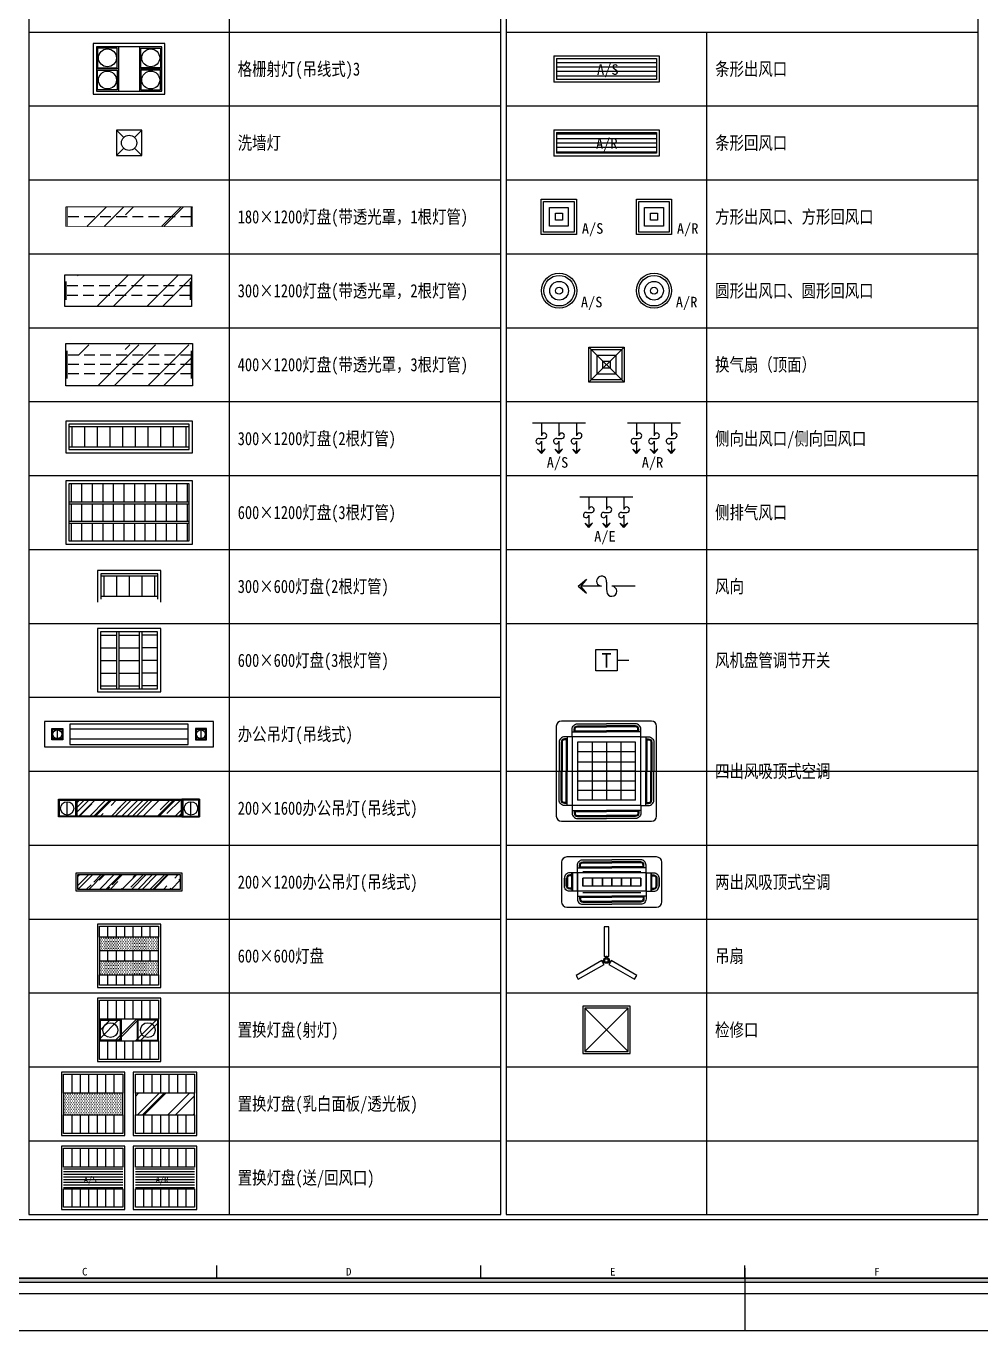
# Paper-space layout '布局1' of a CAD drawing. Header units: millimetres. Extents: x -13 to 1345, y 296 to 754.
# Drawn here: x 145.4 to 326.2, y 315.1 to 562.3 of the extents above; entities that cross this region are included whole.
import ezdxf
from ezdxf.enums import TextEntityAlignment as Align

# ---------------------------------------------------------------- set-up
doc = ezdxf.new("R2010")
doc.units = ezdxf.units.MM
doc.set_wipeout_variables(frame=1)
doc.linetypes.add('DASHED', pattern=[19.05, 12.7, -6.35])
for name, color, linetype in [('C-顶面灯具、灯带', 22, 'Continuous'), ('C-顶面设备（风口、换气扇、投影仪）', 7, 'Continuous'), ('C-顶面造型线', 32, 'Continuous'), ('W-图框', 251, 'Continuous'), ('W-文字', 35, 'Continuous')]:
    doc.layers.add(name, color=color, linetype=linetype)
doc.styles.add('A2图框$0$ZZ', font='SIMHEI.TTF')
doc.styles.add('ROMANS', font='ROMANS.shx', dxfattribs={"width": 0.75})
doc.styles.add('WORD-1', font='SIMFANG.TTF', dxfattribs={"width": 0.7, "height": 2.5})
doc.styles.add('WORD-2', font='SIMHEI.TTF', dxfattribs={"height": 2.5})
doc.styles.add('WORD-3', font='SimSun.ttf')
pattern_1 = [(225, (-163163.46, 83395.73), (-215.52615, -574.7364), [3810, -508, 1270, -254]), (225, (-163312.53, 83067.05), (418.47994, -59.2697), [762, -83.82, 1524, -190.5]), (225, (-163100.6, 83153.26), (-813.6112, -1054.28207), [2032, -355.6, 1016, -254])]

# ---------------------------------------------------------------- blocks, each defined once
blk = doc.blocks.new('洗墙灯')
blk.add_wipeout([(-150, 150), (0, 150), (0, 0), (-150, 0)])
at = {"color": 251}
for p, q in [((-150, 150), (-106.8, 106.8)), ((0, 150), (-43.2, 106.8)), ((-106.8, 43.2), (-150, 0)), ((-43.2, 43.2), (0, 0))]:
    blk.add_line(p, q, dxfattribs=at)
blk.add_lwpolyline([(-150, 0), (0, 0), (0, 150), (-150, 150)], close=True)
blk.add_circle((-75, 75), 45, dxfattribs=at)
blk = doc.blocks.new('*U75')
blk.add_wipeout([(114.5, 214), (454.5, 214), (454.5, -26), (114.5, -26)])
at = {"color": 251}
for p, q in [((234.5, 199), (234.5, -11)), ((334.5, 199), (334.5, -11)), ((234.5, 94), (129.5, 94)), ((334.5, 94), (439.5, 94))]:
    blk.add_line(p, q, dxfattribs=at)
blk.add_lwpolyline([(114.5, -26), (454.5, -26), (454.5, 214), (114.5, 214)], close=True)
for points in [[(129.5, -11), (439.5, -11), (439.5, 199), (129.5, 199)], [(135.5, 100), (228.5, 100), (228.5, 193), (135.5, 193)], [(433.5, 100), (340.5, 100), (340.5, 193), (433.5, 193)], [(135.5, 88), (228.5, 88), (228.5, -5), (135.5, -5)], [(433.5, 88), (340.5, 88), (340.5, -5), (433.5, -5)]]:
    blk.add_lwpolyline(points, close=True, dxfattribs=at)
for centre in [(182, 146.5), (387, 146.5), (182, 41.5), (387, 41.5)]:
    blk.add_circle(centre, 42.5, dxfattribs=at)
blk = doc.blocks.new('*U76')
blk.add_lwpolyline([(-9, -2), (1190, -2), (1190, 178), (-9, 178)], close=True)
blk.add_wipeout([(-9, 178), (1190, 178), (1190, -2), (-9, -2)])
h = blk.add_hatch()
h.set_pattern_fill('AR-RROOF', color=250, scale=500, angle=45, style=0)
h.set_pattern_definition([(45, (-9, -2.5), (424.26, 1131.37), [7500, -1000, 2500, -500]), (45, (284.5, 644.5), (-823.78, 116.67), [1500, -165, 3000, -375]), (45, (-132.72, 474.8), (1601.6, 2075.36), [4000, -700, 2000, -500])])
h.paths.add_polyline_path([(-9, -2), (1190, -2), (1190, 178), (-9, 178)])
at = {"color": 251, "linetype": 'Continuous'}
for p, q in [((0, 175), (0, 0)), ((1180, 175), (1180, 0))]:
    blk.add_line(p, q, dxfattribs=at)
at = {"color": 251, "linetype": 'DASHED', "ltscale": 8}
blk.add_line((1180, 88), (0, 88), dxfattribs=at)
blk = doc.blocks.new('*U77')
for p, q in [((-9, 237), (1191, 237)), ((-9, -63), (-9, 237)), ((1191, 237), (1191, -63)), ((1191, -63), (-9, -63))]:
    blk.add_line(p, q)
at = {"color": 251, "linetype": 'Continuous'}
for p, q in [((1, 175), (1, 0)), ((1181, 175), (1181, 0))]:
    blk.add_line(p, q, dxfattribs=at)
at = {"color": 251, "linetype": 'DASHED', "ltscale": 8}
for p, q in [((1181, 132), (1, 132)), ((1181, 43), (1, 43))]:
    blk.add_line(p, q, dxfattribs=at)
at = {"color": 251}
blk.add_line((111, 227), (121, 237), dxfattribs=at)
at = {"color": 250}
for p, q in [((295, -63), (595, 237)), ((450, -63), (750, 237)), ((769, -63), (1069, 237)), ((917, -63), (1191, 211))]:
    blk.add_line(p, q, dxfattribs=at)
blk = doc.blocks.new('*U78')
blk.add_wipeout([(27, 288), (1227, 288), (1227, -113), (27, -113)])
for p, q in [((27, 288), (1227, 288)), ((27, -113), (27, 288)), ((1227, 288), (1227, -113)), ((1227, -113), (27, -113))]:
    blk.add_line(p, q)
at = {"color": 250}
for p, q in [((148, 177), (246, 276)), ((332, -113), (720, 276)), ((487, -113), (876, 276)), ((590, 230), (635, 276)), ((805, -113), (1194, 276)), ((954, -113), (1227, 161))]:
    blk.add_line(p, q, dxfattribs=at)
at = {"color": 251, "linetype": 'Continuous'}
for p, q in [((37, 219), (37, -44)), ((1217, 219), (1217, -44))]:
    blk.add_line(p, q, dxfattribs=at)
at = {"color": 251, "linetype": 'DASHED', "ltscale": 8}
for p, q in [((1217, 176), (37, 176)), ((1217, 88), (37, 88)), ((1217, -1), (37, -1))]:
    blk.add_line(p, q, dxfattribs=at)
blk = doc.blocks.new('*U93')
blk.add_wipeout([(-58, 84), (1142, 84), (1142, -216), (-58, -216)])
at = {"color": 251}
for p, q in [((1112, 30), (-28, 30)), ((0, 30), (0, -162)), ((120, 30), (120, -162)), ((240, 30), (240, -162)), ((360, 30), (360, -162)), ((480, 30), (480, -162)), ((600, 30), (600, -162)), ((720, 30), (720, -162)), ((840, 30), (840, -162)), ((960, 30), (960, -162)), ((1080, 30), (1080, -162)), ((1112, -162), (-28, -162))]:
    blk.add_line(p, q, dxfattribs=at)
blk.add_lwpolyline([(1142, 84), (-58, 84), (-58, -216), (1142, -216)], close=True)
blk.add_lwpolyline([(1112, 54), (-28, 54), (-28, -186), (1112, -186)], close=True, dxfattribs=at)
blk = doc.blocks.new('*U94')
blk.add_wipeout([(-58, 219), (1142, 219), (1142, -381), (-58, -381)])
at = {"color": 251}
for p, q in [((-8, 189), (-8, 21)), ((92, 189), (92, 21)), ((192, 189), (192, 21)), ((292, 189), (292, 21)), ((392, 189), (392, 21)), ((392, 189), (392, 21)), ((492, 189), (492, 21)), ((592, 189), (592, 21)), ((692, 189), (692, 21)), ((792, 189), (792, 21)), ((892, 189), (892, 21)), ((992, 189), (992, 21)), ((1092, 189), (1092, 21)), ((-28, 21), (1112, 21)), ((-28, 1), (1112, 1)), ((-8, 1), (-8, -163)), ((92, 1), (92, -163)), ((192, 1), (192, -163)), ((292, 1), (292, -163)), ((392, 1), (392, -163)), ((392, 1), (392, -163)), ((492, 1), (492, -163)), ((592, 1), (592, -163)), ((692, 1), (692, -163)), ((792, 1), (792, -163)), ((892, 1), (892, -163)), ((992, 1), (992, -163)), ((1092, 1), (1092, -163)), ((-28, -163), (1112, -163)), ((-28, -183), (1112, -183)), ((-8, -183), (-8, -351)), ((92, -183), (92, -351)), ((192, -183), (192, -351)), ((292, -183), (292, -351)), ((392, -183), (392, -351)), ((392, -183), (392, -351)), ((492, -183), (492, -351)), ((592, -183), (592, -351)), ((692, -183), (692, -351)), ((792, -183), (792, -351)), ((892, -183), (892, -351)), ((992, -183), (992, -351)), ((1092, -183), (1092, -351))]:
    blk.add_line(p, q, dxfattribs=at)
blk.add_lwpolyline([(1142, -381), (1142, 219), (-58, 219), (-58, -381)], close=True)
blk.add_lwpolyline([(1112, -351), (1112, 189), (-28, 189), (-28, -351)], close=True, dxfattribs=at)
blk = doc.blocks.new('*U95')
blk.add_wipeout([(242, 69), (842, 69), (842, -231), (242, -231)])
for p, q in [((842, 69), (242, 69)), ((242, 69), (242, -231)), ((842, -231), (842, 69))]:
    blk.add_line(p, q)
at = {"color": 251}
for p, q in [((812, 39), (272, 39)), ((272, 39), (272, -201)), ((812, 15), (272, 15)), ((300, 15), (300, -177)), ((420, 15), (420, -177)), ((540, 15), (540, -177)), ((660, 15), (660, -177)), ((780, 15), (780, -177)), ((812, -201), (812, 39)), ((812, -177), (272, -177))]:
    blk.add_line(p, q, dxfattribs=at)
blk = doc.blocks.new('*U96')
blk.add_wipeout([(242, 219), (842, 219), (842, -381), (242, -381)])
for p, q in [((842, 219), (242, 219)), ((242, 219), (242, -381)), ((842, -381), (842, 219)), ((242, -381), (842, -381))]:
    blk.add_line(p, q)
at = {"color": 251}
for p, q in [((272, 189), (272, -351)), ((812, 189), (272, 189)), ((272, 157), (422, 157)), ((422, 189), (422, -351)), ((446, 189), (446, -351)), ((446, 157), (638, 157)), ((638, 189), (638, -351)), ((662, 189), (662, -351)), ((812, 157), (662, 157)), ((812, -351), (812, 189)), ((272, 37), (422, 37)), ((446, 37), (638, 37)), ((812, 37), (662, 37)), ((272, -83), (422, -83)), ((446, -83), (638, -83)), ((812, -83), (662, -83)), ((272, -203), (422, -203)), ((446, -203), (638, -203)), ((812, -203), (662, -203)), ((272, -323), (422, -323)), ((272, -351), (812, -351)), ((446, -323), (638, -323)), ((812, -323), (662, -323))]:
    blk.add_line(p, q, dxfattribs=at)
blk = doc.blocks.new('办公吊灯(吊线式)')
blk.add_wipeout([(-2000, 300), (0, 300), (0, 0), (-2000, 0)])
at = {"color": 251}
for p, q in [((-1850, 202), (-1850, 98)), ((-300, 208), (-1700, 208)), ((-150, 202), (-150, 98)), ((-300, 92), (-1700, 92))]:
    blk.add_line(p, q, dxfattribs=at)
blk.add_lwpolyline([(0, 300), (-2000, 300), (-2000, 0), (0, 0)], close=True)
for points in [[(-1784, 84), (-1916, 84), (-1916, 216), (-1784, 216)], [(-1794, 94), (-1906, 94), (-1906, 206), (-1794, 206)], [(-300, 270), (-1700, 270), (-1700, 30), (-300, 30)], [(-216, 84), (-84, 84), (-84, 216), (-216, 216)], [(-206, 94), (-94, 94), (-94, 206), (-206, 206)]]:
    blk.add_lwpolyline(points, close=True, dxfattribs=at)
for centre in [(-1850, 150), (-150, 150)]:
    blk.add_circle(centre, 52.5, dxfattribs=at)
blk = doc.blocks.new('吊扇')
at = {"color": 251}
for points in [[(0, 0), (80, 0), (80, 530), (0, 530)], [(30, -20), (50, -20), (50, 0), (30, 0)], [(-1, -140), (-41, -70), (-500, -335), (-460, -405)], [(2, -104), (-8, -86), (-26, -96), (-16, -114)], [(88, -86), (78, -104), (96, -114), (106, -96)], [(121, -70), (81, -140), (540, -405), (580, -335)]]:
    blk.add_lwpolyline(points, close=True, dxfattribs=at)
for radius in [50, 30]:
    blk.add_circle((40, -70), radius, dxfattribs=at)
blk = doc.blocks.new('换气扇（顶面）')
at = {"color": 251}
for p, q in [((-100, -100), (100, 100)), ((100, -100), (-100, 100))]:
    blk.add_line(p, q, dxfattribs=at)
blk.add_lwpolyline([(-100, 100), (100, 100), (100, -100), (-100, -100)], close=True)
for points in [[(-86.7, 86.7), (86.7, 86.7), (86.7, -86.7), (-86.7, -86.7)], [(-53.3, 53.3), (53.3, 53.3), (53.3, -53.3), (-53.3, -53.3)], [(-20, 20), (20, 20), (20, -20), (-20, -20)]]:
    blk.add_lwpolyline(points, close=True, dxfattribs=at)
blk = doc.blocks.new('方形风口')
blk.add_lwpolyline([(0, 200), (200, 200), (200, 0), (0, 0)], close=True)
at = {"color": 251}
for points in [[(13.3, 186.7), (186.7, 186.7), (186.7, 13.3), (13.3, 13.3)], [(46.7, 153.3), (153.3, 153.3), (153.3, 46.7), (46.7, 46.7)], [(80, 120), (120, 120), (120, 80), (80, 80)]]:
    blk.add_lwpolyline(points, close=True, dxfattribs=at)
at = {"layer": 'C-顶面设备（风口、换气扇、投影仪）', "color": 7}
for points in [[(0, 200), (200, 200), (200, 0), (0, 0)], [(13.3, 186.7), (186.7, 186.7), (186.7, 13.3), (13.3, 13.3)], [(46.7, 153.3), (153.3, 153.3), (153.3, 46.7), (46.7, 46.7)], [(80, 120), (120, 120), (120, 80), (80, 80)]]:
    blk.add_lwpolyline(points, close=True, dxfattribs=at)
at = {"style": 'WORD-2', "flags": 1}
blk.add_attdef('A/S', (-139.8, 2.7), '', height=60, dxfattribs=at)
at = {"style": 'WORD-2'}
blk.add_attdef('A/S', (-139.8, 2.7), '', height=60, dxfattribs=at)
blk = doc.blocks.new('圆形风口')
blk.add_circle((0, 0), 100)
at = {"color": 251}
for radius in [86.7, 53.3, 20]:
    blk.add_circle((0, 0), radius, dxfattribs=at)
at = {"style": 'WORD-2'}
blk.add_attdef('A/S', (123.8, -94.4), '', height=60, dxfattribs=at)
blk = doc.blocks.new('*U90')
at = {"linetype": 'DASHED', "ltscale": 5}
h = blk.add_hatch(dxfattribs=at)
h.set_pattern_fill('ANSI31', color=250, scale=8, angle=315, style=0)
h.set_pattern_definition([(0, (483.662, 0), (9e-15, 25.4), [])])
h.paths.add_polyline_path([(583.9, 16.1), (583.9, 133.9), (16.1, 133.9), (16.1, 16.1)])
blk.add_line((0, 150), (0, 0))
at = {"color": 251}
blk.add_line((16.1, 133.9), (16.1, 16.1), dxfattribs=at)
blk.add_lwpolyline([(0, 150), (600, 150), (600, 0), (0, 0)])
blk.add_lwpolyline([(0, 150), (600, 150), (600, 0), (0, 0)])
blk.add_lwpolyline([(16.1, 133.9), (583.9, 133.9), (583.9, 16.1), (16.1, 16.1)], dxfattribs=at)
blk.add_lwpolyline([(16.1, 133.9), (583.9, 133.9), (583.9, 16.1), (16.1, 16.1)], dxfattribs=at)
at = {"style": 'WORD-2'}
blk.add_attdef('A/S_001', (246.1, 41.6), '', height=60, dxfattribs=at)
blk = doc.blocks.new('风机盘管调节开关')
for p, q in [((-120.5, 0), (-120.5, 120.5)), ((-120.5, 120.5), (0, 120.5)), ((0, 120.5), (0, 0)), ((0, 0), (-120.5, 0)), ((0, 60.3), (66.8, 60.3))]:
    blk.add_line(p, q)
at = {"color": 251, "style": 'ROMANS', "text_generation_flag": 4, "width": 0.75}
blk.add_attdef('T', text='', height=83.3, rotation=180, dxfattribs=at).set_placement((-60.3, 60.3), align=Align.MIDDLE)
blk = doc.blocks.new('风向')
at = {"color": 7, "linetype": 'ByBlock'}
for p, q in [((-323.6, 0), (-276.8, 39.4)), ((-323.6, 0), (-276.8, -39.4)), ((-276.8, 39.4), (-307.9, 0)), ((-190.8, 0), (-307.9, 0)), ((-276.8, -39.4), (-307.9, 0)), ((0, 0), (-132.8, 0))]:
    blk.add_line(p, q, dxfattribs=at)
for centre, radius, start, end in [((-190.4, 28.7), 28.7, 349.22286, 269.23605), ((225, -0.8), 388, 176.4344, 184.45184), ((-133.2, -28.7), 28.7, 184.45184, 89.23605)]:
    blk.add_arc(centre, radius, start, end, dxfattribs=at)
blk = doc.blocks.new('*U92')
at = {"color": 251}
blk.add_line((150, 0), (-150, 0), dxfattribs=at)
at = {"color": 7, "linetype": 'ByBlock'}
for p, q in [((-100, 0), (-100, -70.9)), ((0, 0), (0, -70.9)), ((100, 0), (100, -70.9)), ((-100, -172.8), (-121, -147.8)), ((-121, -147.8), (-100, -164.4)), ((-100, -101.9), (-100, -164.4)), ((-100, -172.8), (-79, -147.8)), ((-79, -147.8), (-100, -164.4)), ((0, -172.8), (-21, -147.8)), ((-21, -147.8), (0, -164.4)), ((0, -101.9), (0, -164.4)), ((0, -172.8), (21, -147.8)), ((21, -147.8), (0, -164.4)), ((100, -172.8), (79, -147.8)), ((79, -147.8), (100, -164.4)), ((100, -101.9), (100, -164.4)), ((100, -172.8), (121, -147.8)), ((121, -147.8), (100, -164.4))]:
    blk.add_line(p, q, dxfattribs=at)
for centre, radius, start, end in [((-84.7, -71.1), 15.3, 274.45184, 179.23605), ((15.3, -71.1), 15.3, 274.45184, 179.23605), ((115.3, -71.1), 15.3, 274.45184, 179.23605), ((-115.3, -101.7), 15.3, 79.22286, 359.23605), ((-99.6, 120.1), 207.2, 266.4344, 274.45184), ((-15.3, -101.7), 15.3, 79.22286, 359.23605), ((0.4, 120.1), 207.2, 266.4344, 274.45184), ((84.7, -101.7), 15.3, 79.22286, 359.23605), ((100.4, 120.1), 207.2, 266.4344, 274.45184)]:
    blk.add_arc(centre, radius, start, end, dxfattribs=at)
at = {"style": 'WORD-2'}
blk.add_attdef('A/S', (222.2, -124.7), '', height=60, dxfattribs=at)
blk = doc.blocks.new('四出风吸顶式空调')
for p, q in [((-900, 900), (-900, 50)), ((0, 950), (-850, 950)), ((50, 50), (50, 900)), ((-850, 0), (0, 0))]:
    blk.add_line(p, q)
at = {"color": 251}
for p, q in [((-700, 895), (-425, 895)), ((-150, 895), (-425, 895)), ((-845, 750), (-845, 475)), ((-750, 800), (-750, 150)), ((-100, 800), (-750, 800)), ((-700, 750), (-700, 200)), ((-150, 750), (-700, 750)), ((-562, 750), (-562, 200)), ((-425, 750), (-425, 200)), ((-288, 750), (-288, 200)), ((-150, 200), (-150, 750)), ((-100, 150), (-100, 800)), ((-5, 750), (-5, 475)), ((-150, 657), (-700, 657)), ((-150, 561), (-700, 561)), ((-845, 200), (-845, 475)), ((-150, 474), (-700, 474)), ((-150, 381), (-700, 381)), ((-5, 200), (-5, 475)), ((-150, 293), (-700, 293)), ((-100, 150), (-750, 150)), ((-150, 200), (-700, 200)), ((-700, 55), (-425, 55)), ((-150, 55), (-425, 55))]:
    blk.add_line(p, q, dxfattribs=at)
for points in [[(-750, 800), (-750, 873, -0.414214), (-700, 923), (-425, 923)], [(-730, 852), (-730, 873, -0.414214), (-700, 903), (-425, 903)], [(-722, 852), (-722, 873, -0.414214), (-700, 895)], [(-100, 800), (-100, 873, 0.414214), (-150, 923), (-425, 923)], [(-120, 852), (-120, 873, 0.414214), (-150, 903), (-425, 903)], [(-128, 852), (-128, 873, 0.414214), (-150, 895)], [(-750, 800), (-823, 800, 0.414214), (-873, 750), (-873, 475)], [(-802, 780), (-823, 780, 0.414214), (-853, 750), (-853, 475)], [(-802, 772), (-823, 772, 0.414214), (-845, 750)], [(-100, 800), (-27, 800, -0.414214), (23, 750), (23, 475)], [(-48, 780), (-27, 780, -0.414214), (3, 750), (3, 475)], [(-48, 772), (-27, 772, -0.414214), (-5, 750)], [(-750, 150), (-823, 150, -0.414214), (-873, 200), (-873, 475)], [(-802, 170), (-823, 170, -0.414214), (-853, 200), (-853, 475)], [(-100, 150), (-27, 150, 0.414214), (23, 200), (23, 475)], [(-48, 170), (-27, 170, 0.414214), (3, 200), (3, 475)], [(-802, 178), (-823, 178, -0.414214), (-845, 200)], [(-750, 150), (-750, 77, 0.414214), (-700, 27), (-425, 27)], [(-100, 150), (-100, 77, -0.414214), (-150, 27), (-425, 27)], [(-48, 178), (-27, 178, 0.414214), (-5, 200)], [(-730, 98), (-730, 77, 0.414214), (-700, 47), (-425, 47)], [(-722, 98), (-722, 77, 0.414214), (-700, 55)], [(-120, 98), (-120, 77, -0.414214), (-150, 47), (-425, 47)], [(-128, 98), (-128, 77, -0.414214), (-150, 55)]]:
    blk.add_lwpolyline(points, format="xyb", dxfattribs=at)
for points in [[(-806, 780), (-806, 475)], [(-802, 780), (-802, 475)], [(-796, 800), (-796, 475)], [(-750, 846), (-425, 846)], [(-730, 856), (-425, 856)], [(-730, 852), (-425, 852)], [(-120, 856), (-425, 856)], [(-120, 852), (-425, 852)], [(-100, 846), (-425, 846)], [(-54, 800), (-54, 475)], [(-48, 780), (-48, 475)], [(-44, 780), (-44, 475)], [(-806, 170), (-806, 475)], [(-802, 170), (-802, 475)], [(-796, 150), (-796, 475)], [(-54, 150), (-54, 475)], [(-48, 170), (-48, 475)], [(-44, 170), (-44, 475)], [(-750, 104), (-425, 104)], [(-730, 98), (-425, 98)], [(-730, 94), (-425, 94)], [(-100, 104), (-425, 104)], [(-120, 98), (-425, 98)], [(-120, 94), (-425, 94)]]:
    blk.add_lwpolyline(points, dxfattribs=at)
for centre, start, end in [((-850, 900), 90, 180), ((0, 900), 0, 90), ((-850, 50), 180, 270), ((0, 50), 270, 0)]:
    blk.add_arc(centre, 50, start, end)
blk = doc.blocks.new('两出风吸顶式空调')
for p, q in [((-900, 425), (-900, 50)), ((0, 475), (-850, 475)), ((50, 50), (50, 425)), ((-850, 0), (0, 0))]:
    blk.add_line(p, q)
at = {"color": 251}
for p, q in [((-700, 420), (-425, 420)), ((-150, 420), (-425, 420)), ((-845, 275), (-845, 200)), ((-845, 200), (-845, 275)), ((-100, 325), (-750, 325)), ((-750, 325), (-750, 150)), ((-750, 150), (-750, 325)), ((-700, 338), (-150, 338)), ((-150, 275), (-700, 275)), ((-700, 275), (-700, 200)), ((-700, 200), (-700, 275)), ((-607, 275), (-607, 200)), ((-607, 200), (-607, 275)), ((-511, 275), (-511, 200)), ((-511, 200), (-511, 275)), ((-424, 275), (-424, 200)), ((-424, 200), (-424, 275)), ((-331, 275), (-331, 200)), ((-331, 200), (-331, 275)), ((-243, 275), (-243, 200)), ((-243, 200), (-243, 275)), ((-150, 275), (-150, 200)), ((-150, 200), (-150, 275)), ((-100, 325), (-100, 150)), ((-100, 150), (-100, 325)), ((-5, 275), (-5, 200)), ((-5, 200), (-5, 275)), ((-100, 150), (-750, 150)), ((-150, 200), (-700, 200)), ((-700, 138), (-150, 138)), ((-700, 55), (-425, 55)), ((-150, 55), (-425, 55))]:
    blk.add_line(p, q, dxfattribs=at)
for points in [[(-853, 475), (-853, 475)], [(-853, 0), (-853, 0)]]:
    blk.add_lwpolyline(points)
for points in [[(-750, 325), (-750, 398, -0.414214), (-700, 448), (-425, 448)], [(-730, 377), (-730, 398, -0.414214), (-700, 428), (-425, 428)], [(-722, 381), (-722, 398, -0.414214), (-700, 420)], [(-100, 325), (-100, 398, 0.414214), (-150, 448), (-425, 448)], [(-120, 377), (-120, 398, 0.414214), (-150, 428), (-425, 428)], [(-128, 381), (-128, 398, 0.414214), (-150, 420)], [(-750, 325), (-823, 325, 0.414214), (-873, 275), (-873, 200)], [(-750, 150), (-823, 150, -0.414214), (-873, 200), (-873, 275)], [(-802, 305), (-823, 305, 0.414214), (-853, 275), (-853, 200)], [(-802, 170), (-823, 170, -0.414214), (-853, 200), (-853, 275)], [(-802, 297), (-823, 297, 0.414214), (-845, 275)], [(-100, 325), (-27, 325, -0.414214), (23, 275), (23, 200)], [(-100, 150), (-27, 150, 0.414214), (23, 200), (23, 275)], [(-48, 305), (-27, 305, -0.414214), (3, 275), (3, 200)], [(-48, 297), (-27, 297, -0.414214), (-5, 275)], [(-48, 170), (-27, 170, 0.414214), (3, 200), (3, 275)], [(-802, 178), (-823, 178, -0.414214), (-845, 200)], [(-750, 150), (-750, 77, 0.414214), (-700, 27), (-425, 27)], [(-100, 150), (-100, 77, -0.414214), (-150, 27), (-425, 27)], [(-48, 178), (-27, 178, 0.414214), (-5, 200)], [(-730, 98), (-730, 77, 0.414214), (-700, 47), (-425, 47)], [(-722, 94), (-722, 77, 0.414214), (-700, 55)], [(-120, 98), (-120, 77, -0.414214), (-150, 47), (-425, 47)], [(-128, 94), (-128, 77, -0.414214), (-150, 55)]]:
    blk.add_lwpolyline(points, format="xyb", dxfattribs=at)
for points in [[(-730, 377), (-425, 377)], [(-722, 381), (-425, 381)], [(-128, 381), (-425, 381)], [(-120, 377), (-425, 377)], [(-802, 170), (-802, 325)], [(-802, 305), (-802, 150)], [(-796, 325), (-796, 150)], [(-750, 371), (-425, 371)], [(-100, 371), (-425, 371)], [(-54, 325), (-54, 150)], [(-48, 170), (-48, 325)], [(-48, 305), (-48, 150)], [(-750, 104), (-425, 104)], [(-730, 98), (-425, 98)], [(-722, 94), (-425, 94)], [(-100, 104), (-425, 104)], [(-120, 98), (-425, 98)], [(-128, 94), (-425, 94)]]:
    blk.add_lwpolyline(points, dxfattribs=at)
for centre, start, end in [((-850, 425), 90, 180), ((0, 425), 0, 90), ((-850, 50), 180, 270), ((0, 50), 270, 0)]:
    blk.add_arc(centre, 50, start, end)
blk = doc.blocks.new('检修口')
at = {"layer": 'C-顶面造型线', "color": 251}
for p, q in [((430, 430), (20, 20)), ((430, 20), (20, 430))]:
    blk.add_line(p, q, dxfattribs=at)
at = {"layer": 'C-顶面造型线', "color": 32}
blk.add_lwpolyline([(0, 0), (450, 0), (450, 450), (0, 450)], close=True, dxfattribs=at)
at = {"layer": 'C-顶面造型线', "color": 251}
blk.add_lwpolyline([(20, 20), (430, 20), (430, 430), (20, 430)], close=True, dxfattribs=at)
blk = doc.blocks.new('*U107')
h = blk.add_hatch()
h.set_pattern_fill('AR-RROOF', color=250, scale=10, angle=225, style=0)
h.set_pattern_definition(pattern_1)
h.paths.add_polyline_path([(580, 195), (580, 400), (20, 400), (20, 195)])
at = {"color": 251}
for p, q in [((100, 400), (100, 580)), ((180, 400), (180, 580)), ((260, 400), (260, 580)), ((340, 400), (340, 580)), ((420, 400), (420, 580)), ((500, 400), (500, 580)), ((225, 195), (225, 400)), ((100, 20), (100, 195)), ((180, 20), (180, 195)), ((260, 20), (260, 195)), ((340, 20), (340, 195)), ((420, 20), (420, 195)), ((500, 20), (500, 195))]:
    blk.add_line(p, q, dxfattribs=at)
blk.add_lwpolyline([(600, 0), (600, 600), (0, 600), (0, 0)], close=True)
for points in [[(20, 400), (20, 580), (580, 580), (580, 400)], [(20, 400), (20, 195), (580, 195), (580, 400)], [(225, 195), (20, 195), (20, 400), (225, 400)], [(217, 203), (28, 203), (28, 392), (217, 392)], [(375, 195), (580, 195), (580, 400), (375, 400)], [(383, 203), (572, 203), (572, 392), (383, 392)], [(20, 20), (20, 195), (580, 195), (580, 20)]]:
    blk.add_lwpolyline(points, close=True, dxfattribs=at)
for centre in [(122.5, 297.5), (477.5, 297.5)]:
    blk.add_circle(centre, 70, dxfattribs=at)
blk = doc.blocks.new('*U122')
at = {"layer": 'C-顶面灯具、灯带', "xscale": 0.02, "yscale": 0.02, "zscale": 0.02}
blk.add_blockref('*U107', (158.86, 366.16), dxfattribs=at)
blk = doc.blocks.new('600×600灯盘')
h = blk.add_hatch()
h.set_pattern_fill('DOTS', color=250, scale=10, style=0)
h.set_pattern_definition([(0, (-225179.665, 48670.215), (7.9375, 15.875), [0, -15.875])])
h.paths.add_polyline_path([(580, 347.5), (580, 475), (20, 475), (20, 347.5)])
h.paths.add_polyline_path([(20, 247.5), (20, 120), (580, 120), (580, 247.5)])
at = {"color": 251}
for p, q in [((100, 475), (100, 580)), ((180, 475), (180, 580)), ((260, 475), (260, 580)), ((340, 475), (340, 580)), ((420, 475), (420, 580)), ((500, 475), (500, 580)), ((580, 347.5), (20, 347.5)), ((580, 247.5), (20, 247.5)), ((100, 247.5), (100, 347.5)), ((180, 247.5), (180, 347.5)), ((260, 247.5), (260, 347.5)), ((340, 247.5), (340, 347.5)), ((420, 247.5), (420, 347.5)), ((500, 247.5), (500, 347.5)), ((100, 20), (100, 120)), ((180, 20), (180, 120)), ((260, 20), (260, 120)), ((340, 20), (340, 120)), ((420, 20), (420, 120)), ((500, 20), (500, 120))]:
    blk.add_line(p, q, dxfattribs=at)
blk.add_lwpolyline([(600, 0), (600, 600), (0, 600), (0, 0)], close=True)
for points in [[(20, 475), (20, 580), (580, 580), (580, 475)], [(20, 475), (20, 120), (580, 120), (580, 475)], [(20, 20), (20, 120), (580, 120), (580, 20)]]:
    blk.add_lwpolyline(points, close=True, dxfattribs=at)
blk = doc.blocks.new('置换灯盘(风口)')
h = blk.add_hatch()
h.set_pattern_fill('ANSI31', color=250, scale=8, angle=135, style=0)
h.set_pattern_definition([(180, (-161334.093, 83357.2), (-5e-15, -25.4), [])])
h.paths.add_polyline_path([(580, 195), (580, 400), (20, 400), (20, 195)])
at = {"color": 251}
for p, q in [((100, 400), (100, 580)), ((180, 400), (180, 580)), ((260, 400), (260, 580)), ((340, 400), (340, 580)), ((420, 400), (420, 580)), ((500, 400), (500, 580)), ((100, 20), (100, 195)), ((180, 20), (180, 195)), ((260, 20), (260, 195)), ((340, 20), (340, 195)), ((420, 20), (420, 195)), ((500, 20), (500, 195))]:
    blk.add_line(p, q, dxfattribs=at)
blk.add_lwpolyline([(600, 0), (600, 600), (0, 600), (0, 0)], close=True)
for points in [[(20, 400), (20, 580), (580, 580), (580, 400)], [(20, 20), (20, 195), (580, 195), (580, 20)]]:
    blk.add_lwpolyline(points, close=True, dxfattribs=at)
at = {"style": 'WORD-2', "flags": 8}
blk.add_attdef('A/S_001', (211, 251), '', height=60, dxfattribs=at)
blk = doc.blocks.new('*U106')
h = blk.add_hatch()
h.set_pattern_fill('DOTS', color=250, scale=10, style=0)
h.set_pattern_definition([(0, (-224290.11, 50385.436), (7.9375, 15.875), [0, -15.875])])
h.paths.add_polyline_path([(20, 400), (20, 195), (580, 195), (580, 400)])
at = {"color": 251}
for p, q in [((100, 400), (100, 580)), ((180, 400), (180, 580)), ((260, 400), (260, 580)), ((340, 400), (340, 580)), ((420, 400), (420, 580)), ((500, 400), (500, 580)), ((100, 20), (100, 195)), ((180, 20), (180, 195)), ((260, 20), (260, 195)), ((340, 20), (340, 195)), ((420, 20), (420, 195)), ((500, 20), (500, 195))]:
    blk.add_line(p, q, dxfattribs=at)
blk.add_lwpolyline([(600, 0), (600, 600), (0, 600), (0, 0)], close=True)
for points in [[(20, 400), (20, 580), (580, 580), (580, 400)], [(20, 400), (20, 195), (580, 195), (580, 400)], [(20, 20), (20, 195), (580, 195), (580, 20)]]:
    blk.add_lwpolyline(points, close=True, dxfattribs=at)
blk = doc.blocks.new('*U123')
at = {"layer": 'C-顶面灯具、灯带', "xscale": 0.02, "yscale": 0.02, "zscale": 0.02}
blk.add_blockref('*U106', (152.06, 352.16), dxfattribs=at)
blk = doc.blocks.new('*U108')
h = blk.add_hatch()
h.set_pattern_fill('AR-RROOF', color=250, scale=10, angle=225, style=0)
h.set_pattern_definition(pattern_1)
h.paths.add_polyline_path([(580, 195), (580, 400), (20, 400), (20, 195)])
at = {"color": 251}
for p, q in [((100, 400), (100, 580)), ((180, 400), (180, 580)), ((260, 400), (260, 580)), ((340, 400), (340, 580)), ((420, 400), (420, 580)), ((500, 400), (500, 580)), ((100, 20), (100, 195)), ((180, 20), (180, 195)), ((260, 20), (260, 195)), ((340, 20), (340, 195)), ((420, 20), (420, 195)), ((500, 20), (500, 195))]:
    blk.add_line(p, q, dxfattribs=at)
blk.add_lwpolyline([(600, 0), (600, 600), (0, 600), (0, 0)], close=True)
for points in [[(20, 400), (20, 580), (580, 580), (580, 400)], [(20, 400), (20, 195), (580, 195), (580, 400)], [(20, 20), (20, 195), (580, 195), (580, 20)]]:
    blk.add_lwpolyline(points, close=True, dxfattribs=at)
blk = doc.blocks.new('*U124')
at = {"layer": 'C-顶面灯具、灯带', "xscale": 0.02, "yscale": 0.02, "zscale": 0.02}
blk.add_blockref('*U108', (165.66, 352.16), dxfattribs=at)
blk = doc.blocks.new('200×1200办公吊灯(吊线式)')
h = blk.add_hatch()
h.set_pattern_fill('AR-RROOF', color=250, scale=5, angle=225, style=0)
h.set_pattern_definition([(225, (-225287.03, 56508.38), (-107.76307, -287.368196), [1905, -254, 635, -127]), (225, (-225361.57, 56344.04), (209.23997, -29.63485), [381, -41.91, 762, -95.25]), (225, (-225255.6, 56387.15), (-406.805602, -527.141034), [1016, -177.8, 508, -127])])
h.paths.add_polyline_path([(20, 180), (20, 20), (1180, 20), (1180, 180)])
blk.add_lwpolyline([(0, 0), (1200, 0), (1200, 200), (0, 200)], close=True)
at = {"color": 251}
blk.add_lwpolyline([(20, 20), (1180, 20), (1180, 180), (20, 180)], close=True, dxfattribs=at)
blk = doc.blocks.new('200×1600办公吊灯(吊线式)')
h = blk.add_hatch()
h.set_pattern_fill('AR-RROOF', color=250, scale=5, angle=225, style=0)
h.set_pattern_definition([(225, (-222531.24, 49971.8), (-107.76307, -287.368196), [1905, -254, 635, -127]), (225, (-222605.78, 49807.46), (209.23997, -29.63485), [381, -41.91, 762, -95.25]), (225, (-222499.81, 49850.565), (-406.805602, -527.141034), [1016, -177.8, 508, -127])])
h.paths.add_polyline_path([(210, 190), (210, 10), (1381, 10), (1381, 190)])
at = {"color": 251}
for p, q in [((97.5, 22.5), (97.5, 172.5)), ((1493.5, 22.5), (1493.5, 172.5))]:
    blk.add_line(p, q, dxfattribs=at)
for p, q in [((200, 0), (200, 200)), ((1391, 0), (1391, 200))]:
    blk.add_line(p, q)
blk.add_lwpolyline([(0, 200), (1591, 200), (1591, 0), (0, 0), (0, 200)])
for points in [[(0, 200), (200, 200), (200, 0), (0, 0)], [(200, 200), (1391, 200), (1391, 0), (200, 0)], [(1591, 200), (1391, 200), (1391, 0), (1591, 0)]]:
    blk.add_lwpolyline(points, close=True)
for points in [[(10, 190), (190, 190), (190, 10), (10, 10)], [(210, 190), (1381, 190), (1381, 10), (210, 10)], [(1581, 190), (1401, 190), (1401, 10), (1581, 10)]]:
    blk.add_lwpolyline(points, close=True, dxfattribs=at)
for centre in [(97.5, 97.5), (1493.5, 97.5)]:
    blk.add_circle(centre, 75, dxfattribs=at)
blk = doc.blocks.new('A2 图框')
at = {"layer": 'W-图框', "ltscale": 0.5}
h = blk.add_hatch(color=161, dxfattribs=at)
h.paths.add_polyline_path([(-562, 403), (-3, 403), (-3, 3), (-562, 3)], flags=16)
h.paths.add_polyline_path([(-562.8, 403.8), (-2.2, 403.8), (-2.2, 2.2), (-562.8, 2.2)])
at = {"layer": 'W-图框', "color": 7}
for p, q in [((-411.9, 3), (-411.9, 5.4)), ((-361.9, 3), (-361.9, 5.4)), ((-311.9, 3), (-311.9, 5.4)), ((-311.9, 4.9), (-311.9, -7))]:
    blk.add_line(p, q, dxfattribs=at)
at = {"layer": 'W-图框', "color": 251, "ltscale": 0.01}
for points in [[(-587, 413), (7, 413), (7, -7), (-587, -7)], [(-580, 406), (0, 406), (0, 0), (-580, 0)]]:
    blk.add_lwpolyline(points, close=True, dxfattribs=at)
at = {"layer": 'W-图框', "color": 161, "ltscale": 0.5}
for points in [[(-562.8, 403.8), (-2.2, 403.8), (-2.2, 2.2), (-562.8, 2.2)], [(-562, 403), (-3, 403), (-3, 3), (-562, 3)]]:
    blk.add_lwpolyline(points, close=True, dxfattribs=at)
at = {"layer": 'W-图框', "color": 161, "linetype": 'ByBlock'}
blk.add_lwpolyline([(-562, 403), (-562, 3), (-61, 3), (-61, 403)], close=True, dxfattribs=at)
at = {"layer": 'W-图框', "lineweight": 0, "ltscale": 150, "style": 'A2图框$0$ZZ'}
for s, p in [('C', (-436.9, 4.22)), ('D', (-386.9, 4.22)), ('E', (-336.9, 4.22)), ('F', (-286.9, 4.22))]:
    blk.add_text(s, height=1.45, dxfattribs=at).set_placement(p, align=Align.MIDDLE)
at = {"layer": 'W-图框', "color": 35, "lineweight": 0, "style": 'WORD-3', "width": 0.65}
blk.add_attdef('建设单位', text='', height=3, dxfattribs=at).set_placement((-32, 300.49), align=Align.MIDDLE)
at = {"layer": 'W-图框', "color": 35, "ltscale": 1000, "style": 'WORD-2'}
for tag, height, width, p in [('项目名称英文翻译', 3.5, 0.8, (-21.14, 246.28)), ('项目名称', 7, 0.7, (-41.38, 246.28)), ('项目名称', 7, 0.7, (-30.73, 246.28))]:
    blk.add_attdef(tag, text='', height=height, rotation=90, dxfattribs=dict(at, width=width)).set_placement(p, align=Align.MIDDLE)
at = {"layer": 'W-图框', "color": 35, "lineweight": 0, "style": 'WORD-2'}
for tag, p in [('2013.01.01', (-41.46, 176)), ('2013.03.01', (-13.42, 176)), ('2013.05.01', (-41.46, 169)), ('2013.06.01', (-13.42, 169)), ('2013.08.01', (-41.46, 162)), ('2013.09.01', (-13.42, 162)), ('2013.09.01', (-32, 113))]:
    blk.add_attdef(tag, text='', height=1.8, dxfattribs=at).set_placement(p, align=Align.MIDDLE)
at = {"layer": 'W-图框', "color": 35, "ltscale": 1000, "style": 'WORD-2', "width": 0.78}
blk.add_attdef('FS2011000', text='', height=3.5, dxfattribs=at).set_placement((-32, 11.45), align=Align.MIDDLE)

psp = doc.layouts.new('布局1')

# ---------------------------------------------------------------- linework, layer by layer
at = {"layer": 'W-图框', "color": 146, "linetype": 'ByBlock'}
for p, q in [((183.86, 337.16), (183.86, 687.16)), ((236.26, 561.16), (325.66, 561.16)), ((274.26, 337.16), (274.26, 561.16))]:
    psp.add_line(p, q, dxfattribs=at)
at = {"layer": 'W-图框', "color": 251, "linetype": 'ByBlock'}
for p, q in [((145.86, 561.16), (235.26, 561.16)), ((145.86, 547.16), (235.26, 547.16)), ((236.26, 547.16), (325.66, 547.16)), ((145.86, 533.16), (235.26, 533.16)), ((236.26, 533.16), (325.66, 533.16)), ((145.86, 519.16), (235.26, 519.16)), ((236.26, 519.16), (325.66, 519.16)), ((145.86, 505.16), (235.26, 505.16)), ((236.26, 505.16), (325.66, 505.16)), ((145.86, 491.16), (235.26, 491.16)), ((236.26, 491.16), (325.66, 491.16)), ((145.86, 477.16), (235.26, 477.16)), ((236.26, 477.16), (325.66, 477.16)), ((145.86, 463.16), (235.26, 463.16)), ((236.26, 463.16), (325.66, 463.16)), ((145.86, 449.16), (235.26, 449.16)), ((236.26, 449.16), (325.66, 449.16)), ((145.86, 435.16), (235.26, 435.16)), ((145.86, 421.16), (235.26, 421.16)), ((236.26, 421.16), (325.66, 421.16)), ((145.86, 407.16), (235.26, 407.16)), ((236.26, 407.16), (325.66, 407.16)), ((145.86, 393.16), (235.26, 393.16)), ((236.26, 393.16), (325.66, 393.16)), ((145.86, 379.16), (235.26, 379.16)), ((236.26, 379.16), (325.66, 379.16)), ((145.86, 365.16), (235.26, 365.16)), ((236.26, 365.16), (325.66, 365.16)), ((145.86, 351.16), (235.26, 351.16)), ((236.26, 351.16), (325.66, 351.16))]:
    psp.add_line(p, q, dxfattribs=at)
at = {"layer": 'W-图框', "color": 44, "ltscale": 20}
psp.add_lwpolyline([(54.46, 688.16), (508.46, 688.16), (508.46, 336.16), (54.46, 336.16)], close=True, dxfattribs=at)
at = {"layer": 'W-图框', "color": 146}
for points in [[(235.26, 687.16), (145.86, 687.16), (145.86, 337.16), (235.26, 337.16)], [(325.66, 687.16), (236.26, 687.16), (236.26, 337.16), (325.66, 337.16)]]:
    psp.add_lwpolyline(points, close=True, dxfattribs=at)

# ---------------------------------------------------------------- block references
for name in ['*U122', '*U123', '*U124']:
    psp.add_blockref(name, (0, 0))
at = {"layer": 'C-顶面灯具、灯带'}
for name, p, xscale, yscale, zscale in [('200×1600办公吊灯(吊线式)', (151.49, 412.48), 0.01680000000000001, 0.01680000000000001, 0.01680000000000001), ('200×1200办公吊灯(吊线式)', (154.78, 398.48), 0.0168, 0.0168, 0.0168), ('600×600灯盘', (158.86, 380.21), 0.02, 0.02, 0.02)]:
    psp.add_blockref(name, p, dxfattribs=dict(at, xscale=xscale, yscale=yscale, zscale=zscale))
ref = psp.add_blockref('置换灯盘(风口)', (152.06, 338.16), dxfattribs=dict(at, xscale=0.02, yscale=0.02, zscale=0.02))
ref.add_attrib('A/S_001', 'A/S', (156.28, 343.19), dxfattribs={"layer": '0', "height": 1.2, "style": 'WORD-2'})
ref = psp.add_blockref('置换灯盘(风口)', (165.66, 338.16), dxfattribs=dict(at, xscale=0.02, yscale=0.02, zscale=0.02))
ref.add_attrib('A/S_001', 'A/R', (169.88, 343.19), dxfattribs={"layer": '0', "height": 1.2, "style": 'WORD-2'})
at = {"layer": 'C-顶面设备（风口、换气扇、投影仪）', "color": 7, "xscale": 0.03333333333333333, "yscale": 0.03333333333333333, "zscale": 0.03333333333333333}
for name, p, values in [('*U90', (245.26, 551.66), {'A/S_001': 'A/S'}), ('圆形风口', (246.29, 512.16), {'A/S': 'A/S'}), ('圆形风口', (264.26, 512.16), {'A/S': 'A/R'})]:
    psp.add_blockref(name, p, dxfattribs=at).add_auto_attribs(values)
at = {"layer": 'C-顶面设备（风口、换气扇、投影仪）', "color": 7}
ref = psp.add_blockref('*U90', (245.26, 537.66), dxfattribs=dict(at, xscale=0.03333333333333333, yscale=0.03333333333333333, zscale=0.03333333333333333))
ref.add_attrib('A/S_001', 'A/R', (253.28, 539.05), dxfattribs={"layer": '0', "height": 2, "style": 'WORD-2'})
ref = psp.add_blockref('方形风口', (242.92, 522.83), dxfattribs=dict(at, xscale=0.03333333333333333, yscale=0.03333333333333333, zscale=0.03333333333333333))
ref.add_attrib('A/S', 'A/S', (250.59, 522.95), dxfattribs={"layer": '0', "height": 2, "style": 'WORD-2'})
ref = psp.add_blockref('方形风口', (260.92, 522.83), dxfattribs=dict(at, xscale=0.03333333333333333, yscale=0.03333333333333333, zscale=0.03333333333333333))
ref.add_attrib('A/S', 'A/R', (268.59, 522.95), dxfattribs={"layer": '0', "height": 2, "style": 'WORD-2'})
for name, p, xscale, yscale, zscale in [('换气扇（顶面）', (255.26, 498.16), 0.03333333333333333, 0.03333333333333333, 0.03333333333333333), ('风向', (260.69, 456.19), 0.03333333333333333, 0.03333333333333333, 0.03333333333333333), ('四出风吸顶式空调', (263.76, 411.66), 0.02, 0.02, 0.02), ('两出风吸顶式空调', (264.75, 395.41), 0.02, 0.02, 0.02)]:
    psp.add_blockref(name, p, dxfattribs=dict(at, xscale=xscale, yscale=yscale, zscale=zscale))
ref = psp.add_blockref('*U92', (246.26, 487.06), dxfattribs=dict(at, xscale=0.03333333333333333, yscale=0.03333333333333333, zscale=0.03333333333333333))
ref.add_attrib('A/S', 'A/S', (243.94, 478.64), dxfattribs={"layer": '0', "height": 2, "style": 'WORD-2'})
ref = psp.add_blockref('*U92', (264.26, 487.06), dxfattribs=dict(at, xscale=0.03333333333333333, yscale=0.03333333333333333, zscale=0.03333333333333333))
ref.add_attrib('A/S', 'A/R', (261.94, 478.64), dxfattribs={"layer": '0', "height": 2, "style": 'WORD-2'})
ref = psp.add_blockref('*U92', (255.24, 473.06), dxfattribs=dict(at, xscale=0.03333333333333333, yscale=0.03333333333333333, zscale=0.03333333333333333))
ref.add_attrib('A/S', 'A/E', (252.93, 464.64), dxfattribs={"layer": '0', "height": 2, "style": 'WORD-2'})
ref = psp.add_blockref('风机盘管调节开关', (257.27, 440.16), dxfattribs=dict(at, xscale=0.03333333333333333, yscale=0.03333333333333333, zscale=0.03333333333333333))
ref.add_attrib('T', 'T', dxfattribs={"layer": '0', "color": 251, "height": 2.78, "rotation": 180, "style": 'WORD-2', "text_generation_flag": 4}).set_placement((255.26, 442.16), align=Align.MIDDLE)
at = {"layer": 'C-顶面设备（风口、换气扇、投影仪）', "color": 161, "xscale": 0.01065600000217091, "yscale": 0.01065600000217091, "zscale": 0.01065600000217091}
psp.add_blockref('吊扇', (254.83, 386.05), dxfattribs=at)
at = {"layer": 'C-顶面造型线', "color": 32, "xscale": 0.02, "yscale": 0.02, "zscale": 0.02}
psp.add_blockref('检修口', (250.76, 367.66), dxfattribs=at)

# ---------------------------------------------------------------- texts
at = {"layer": 'W-文字', "color": 35, "linetype": 'ByBlock', "lineweight": 0, "ltscale": 0.01, "style": 'WORD-1', "width": 0.8}
for s, p in [('格栅射灯(吊线式)3', (185.43, 554.16, -95.29)), ('条形出风口', (275.83, 554.16, -95.29)), ('洗墙灯', (185.43, 540.16, -95.29)), ('条形回风口', (275.83, 540.16, -95.29)), ('180×1200灯盘(带透光罩，1根灯管)', (185.43, 526.16, -95.29)), ('方形出风口、方形回风口', (275.83, 526.16, -95.29)), ('300×1200灯盘(带透光罩，2根灯管)', (185.43, 512.16, -95.29)), ('圆形出风口、圆形回风口', (275.83, 512.16, -95.29)), ('400×1200灯盘(带透光罩，3根灯管)', (185.43, 498.16, -95.29)), ('换气扇（顶面）', (275.83, 498.16, -95.29)), ('300×1200灯盘(2根灯管)', (185.43, 484.16, -95.29)), ('侧向出风口/侧向回风口', (275.83, 484.16, -95.29)), ('600×1200灯盘(3根灯管)', (185.43, 470.16, -95.29)), ('侧排气风口', (275.83, 470.16, -95.29)), ('300×600灯盘(2根灯管)', (185.43, 456.16, -95.29)), ('风向', (275.83, 456.16, -95.29)), ('600×600灯盘(3根灯管)', (185.43, 442.16, -95.29)), ('风机盘管调节开关', (275.83, 442.16, -95.29)), ('办公吊灯(吊线式)', (185.43, 428.16, -95.29)), ('四出风吸顶式空调', (275.83, 421.16, -95.29)), ('200×1600办公吊灯(吊线式)', (185.43, 414.16)), ('200×1200办公吊灯(吊线式)', (185.43, 400.16)), ('两出风吸顶式空调', (275.83, 400.16, -95.29)), ('600×600灯盘', (185.43, 386.16)), ('吊扇', (275.83, 386.16, -95.29)), ('置换灯盘(射灯)', (185.43, 372.16, 580.04)), ('检修口', (275.83, 372.16, -95.29)), ('置换灯盘(乳白面板/透光板)', (185.43, 358.16, 580.04)), ('置换灯盘(送/回风口)', (185.43, 344.16, 1044.07))]:
    psp.add_text(s, height=2.5, dxfattribs=at).set_placement(p, align=Align.MIDDLE_LEFT)

# ---------------------------------------------------------------- next in the draw order: block references
at = {"layer": 'C-顶面灯具、灯带'}
for name, p, xscale, yscale, zscale in [('*U75', (153.49, 550.41), 0.03996000000000001, 0.03996000000000001, 0.03996000000000001), ('洗墙灯', (167.26, 537.77), 0.03196800000000001, 0.03196800000000001, 0.03196800000000001), ('*U76', (153.07, 524.42), 0.01998, 0.01998, 0.01998), ('*U77', (152.86, 510.42), 0.01998, 0.01998, 0.01998), ('*U78', (152.33, 496.42), 0.01998, 0.01998, 0.01998), ('*U93', (154.03, 485.78), 0.01998, 0.01998, 0.01998), ('*U94', (154.03, 471.78), 0.01998, 0.01998, 0.01998), ('*U95', (154.07, 457.78), 0.01998, 0.01998, 0.01998), ('*U96', (154.03, 443.78), 0.01998, 0.01998, 0.01998), ('办公吊灯(吊线式)', (180.86, 425.76), 0.016, 0.016, 0.016)]:
    psp.add_blockref(name, p, dxfattribs=dict(at, xscale=xscale, yscale=yscale, zscale=zscale))

# ---------------------------------------------------------------- next in the draw order: block references
at = {"layer": 'W-图框'}
psp.add_blockref('A2 图框', (593.36, 322.14), dxfattribs=at)

doc.saveas('drawing.dxf')
